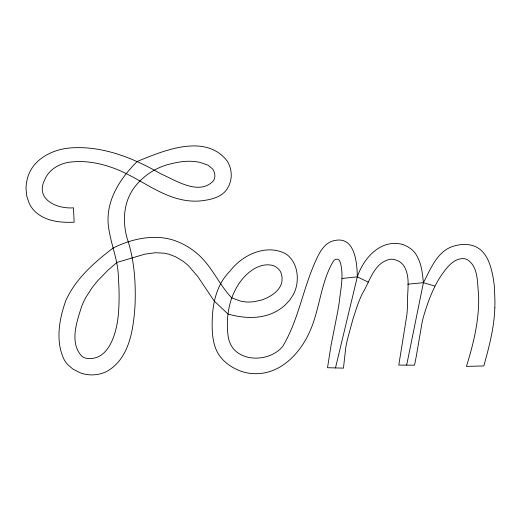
<?xml version="1.0" encoding="UTF-8"?>
<svg xmlns="http://www.w3.org/2000/svg" width="521" height="521" viewBox="0 0 521 521"><rect width="100%" height="100%" fill="white"/><g stroke="black" fill="none" stroke-linecap="round" stroke-linejoin="round"><path stroke-width="0.78" d="M494.826 307.852C494.221 327.657 489.095 346.966 483.814 365.95L466.451 366.4C473.257 344.427 478.916 321.737 478.662 298.585A104.07 104.07 0 0 0 478.552 294.222C477.151 282.564 478.552 267.11 467.519 259.758A10.83 10.83 0 0 0 465.553 258.989A10.55 10.55 0 0 0 463.508 258.624C456.233 258.344 450.137 263.678 445.989 269.129C434.709 282.799 428.633 299.64 423.566 316.397A116.632 116.632 0 0 0 422.114 322.297L416.54 354.768A471.824 471.824 0 0 1 414.534 365.175L398.793 365.084L406.771 315.537A176.3 176.3 0 0 0 407.572 305.462C406.706 292.32 411.186 277.439 403.755 265.651A16.939 16.939 0 0 0 401.183 262.936A17.167 17.167 0 0 0 398.383 261.014L394.534 259.543A13.507 13.507 0 0 0 390.633 259.243C374.052 261.965 369.721 281.887 362.128 294.059A147.15 147.15 0 0 0 357.693 304.616L353.023 318.852L347.325 339.848A158.938 158.938 0 0 0 345.723 347.982L343.463 368.132L327.52 367.709L331.082 345.169L337.673 311.766A297.432 297.432 0 0 0 339.301 301.809C340.701 288.751 344.068 275.127 340.187 262.206C339.418 257.765 334.241 258.429 332.834 262.076C320.441 283.658 319.822 309.656 309.533 332.124A89.573 89.573 0 0 1 303.443 343.437C295.557 355.784 284.368 366.791 270.178 371.414A46.89 46.89 0 0 1 255.153 373.707L251.35 373.498A43.881 43.881 0 0 1 241.842 371.512C231.643 367.93 221.887 361.268 216.938 351.408C212.555 342.225 211.982 331.805 212.19 321.796C212.418 303.509 216.645 284.245 230.087 271.05C242.298 254.925 265.775 243.808 285.137 253.486A21.114 21.114 0 0 1 288.751 256.176C296.579 263.626 298.65 275.485 296.521 285.749A34.432 34.432 0 0 1 293.193 294.847L289.722 300.129L285 305.163A46.701 46.701 0 0 1 281.093 308.321A46.18 46.18 0 0 1 274 312.548C259.679 319.425 242.942 318.253 228.035 314.039L214.17 300.988L197.837 276.599L188.198 265.423L182.988 261.145L175.551 256.755L169.019 254.241L164.03 253.16L155.33 252.731L144.89 254.144L116.919 262.447L108.068 270.139L97.564 280.884L92.158 287.592L86.05 297.061A78.762 78.762 0 0 0 81.817 305.957C76.919 321.353 69.111 342.701 81.836 356.227A12.784 12.784 0 0 0 85.372 358.103C109.423 362.753 117.303 330.789 118.443 312.971C119.446 301.223 119.224 289.402 118.391 277.654C118.293 261.653 111.878 246.804 109.228 231.22C103.575 203.985 118.619 179.888 137.225 161.471C163.425 150.706 205.241 132.92 227.097 160.898A26.141 26.141 0 0 1 230.347 181.829L228.869 185.886L226.752 189.52A20.41 20.41 0 0 1 223.932 192.685C217.498 198.384 208.621 200.018 200.344 200.93A58.45 58.45 0 0 1 191.383 201.021C163.379 199.263 141.692 179.244 116.587 169.273C102.552 163.705 87.294 160.435 72.159 161.907C60.781 162.708 49.176 168.811 44.721 179.784C34.777 199.406 57.134 209.201 73.494 207.807L74.138 222.206C61.061 222.819 46.662 221.458 36.268 212.666A28.811 28.811 0 0 1 29.156 203.288L26.805 196.248L26.05 189.032A39.993 39.993 0 0 1 27.346 178.736C32.217 159.074 53.077 148.817 71.924 147.834C103.484 145.893 134.034 158.332 160.839 173.851C175.512 180.24 199.282 196.17 213.447 180.774A9.853 9.853 0 0 0 214.86 176.319L214.75 173.988L213.805 170.96A11.403 11.403 0 0 0 212.496 168.837L208.003 165.157L200.377 162.467A50.817 50.817 0 0 0 193.154 161.399C186.101 160.878 179.022 161.829 172.184 163.529C157.049 166.642 143.542 175.271 134.229 187.612A49.384 49.384 0 0 0 128.146 198.664C123.249 211.155 123.562 225.15 127 237.973C134.359 259.504 135.877 282.473 135.056 305.059C133.454 328.725 129.827 358.135 107.157 371.219A32.628 32.628 0 0 1 98.267 374.306L93.747 374.86A34.086 34.086 0 0 1 80.644 372.984L72.96 369.109L68.121 365A28.167 28.167 0 0 1 64.324 359.991C55.187 341.6 59.133 319.178 65.802 300.65C75.649 278.65 94.405 262.317 113.187 247.983C129.228 240.031 147.645 235.349 165.574 238.234A58.046 58.046 0 0 1 174.789 240.598C184.499 244.075 193.499 249.631 200.787 256.938C213.063 269.025 219.81 285.352 231.637 297.817L240.37 301.04A37.447 37.447 0 0 0 248.738 302.056L254.007 301.737L261.268 300.122A43.582 43.582 0 0 0 267.56 297.556C273.069 294.756 278.488 290.77 280.936 284.896A16.307 16.307 0 0 0 282.03 280.734L282.069 276.879L280.949 272.639A12.582 12.582 0 0 0 278.618 269.142L276.671 267.449A14.523 14.523 0 0 0 272.568 265.397C259.23 262.278 246.674 272.542 239.523 282.818C228.699 298.416 225.56 318.565 228.27 337.126C229.461 344.335 233.773 351.082 240.422 354.371A30.316 30.316 0 0 0 247.501 357.165C258.631 359.777 271.174 357.048 279.816 349.441A27.958 27.958 0 0 0 282.76 346.328C298.513 320.05 302.988 288.608 315.713 260.826C319.503 252.307 324.72 242.096 334.938 240.481C355.114 236.182 357.074 263.287 357.321 276.833L335.491 367.924M406.667 365.13L423.404 282.675C430.678 269.083 437.145 251.076 453.459 246.205C460.681 243.919 468.874 243.528 475.862 246.811A22.142 22.142 0 0 1 479.756 249.181C488.19 255.778 490.984 266.824 492.99 276.84A112.972 112.972 0 0 1 494.449 287.533L494.95 301.587A246.869 246.869 0 0 1 494.826 307.852M341.997 278.494L357.321 276.833C363.332 258.852 379.418 240.051 400.258 243.9A23.321 23.321 0 0 1 404.146 245.013L407.878 246.811L411.486 249.318A22.54 22.54 0 0 1 414.911 252.848C421.215 261.392 422.42 272.418 423.404 282.675L434.722 286.022M407.696 284.219L423.404 282.675M357.321 276.833L368.295 282.154"/></g></svg>
